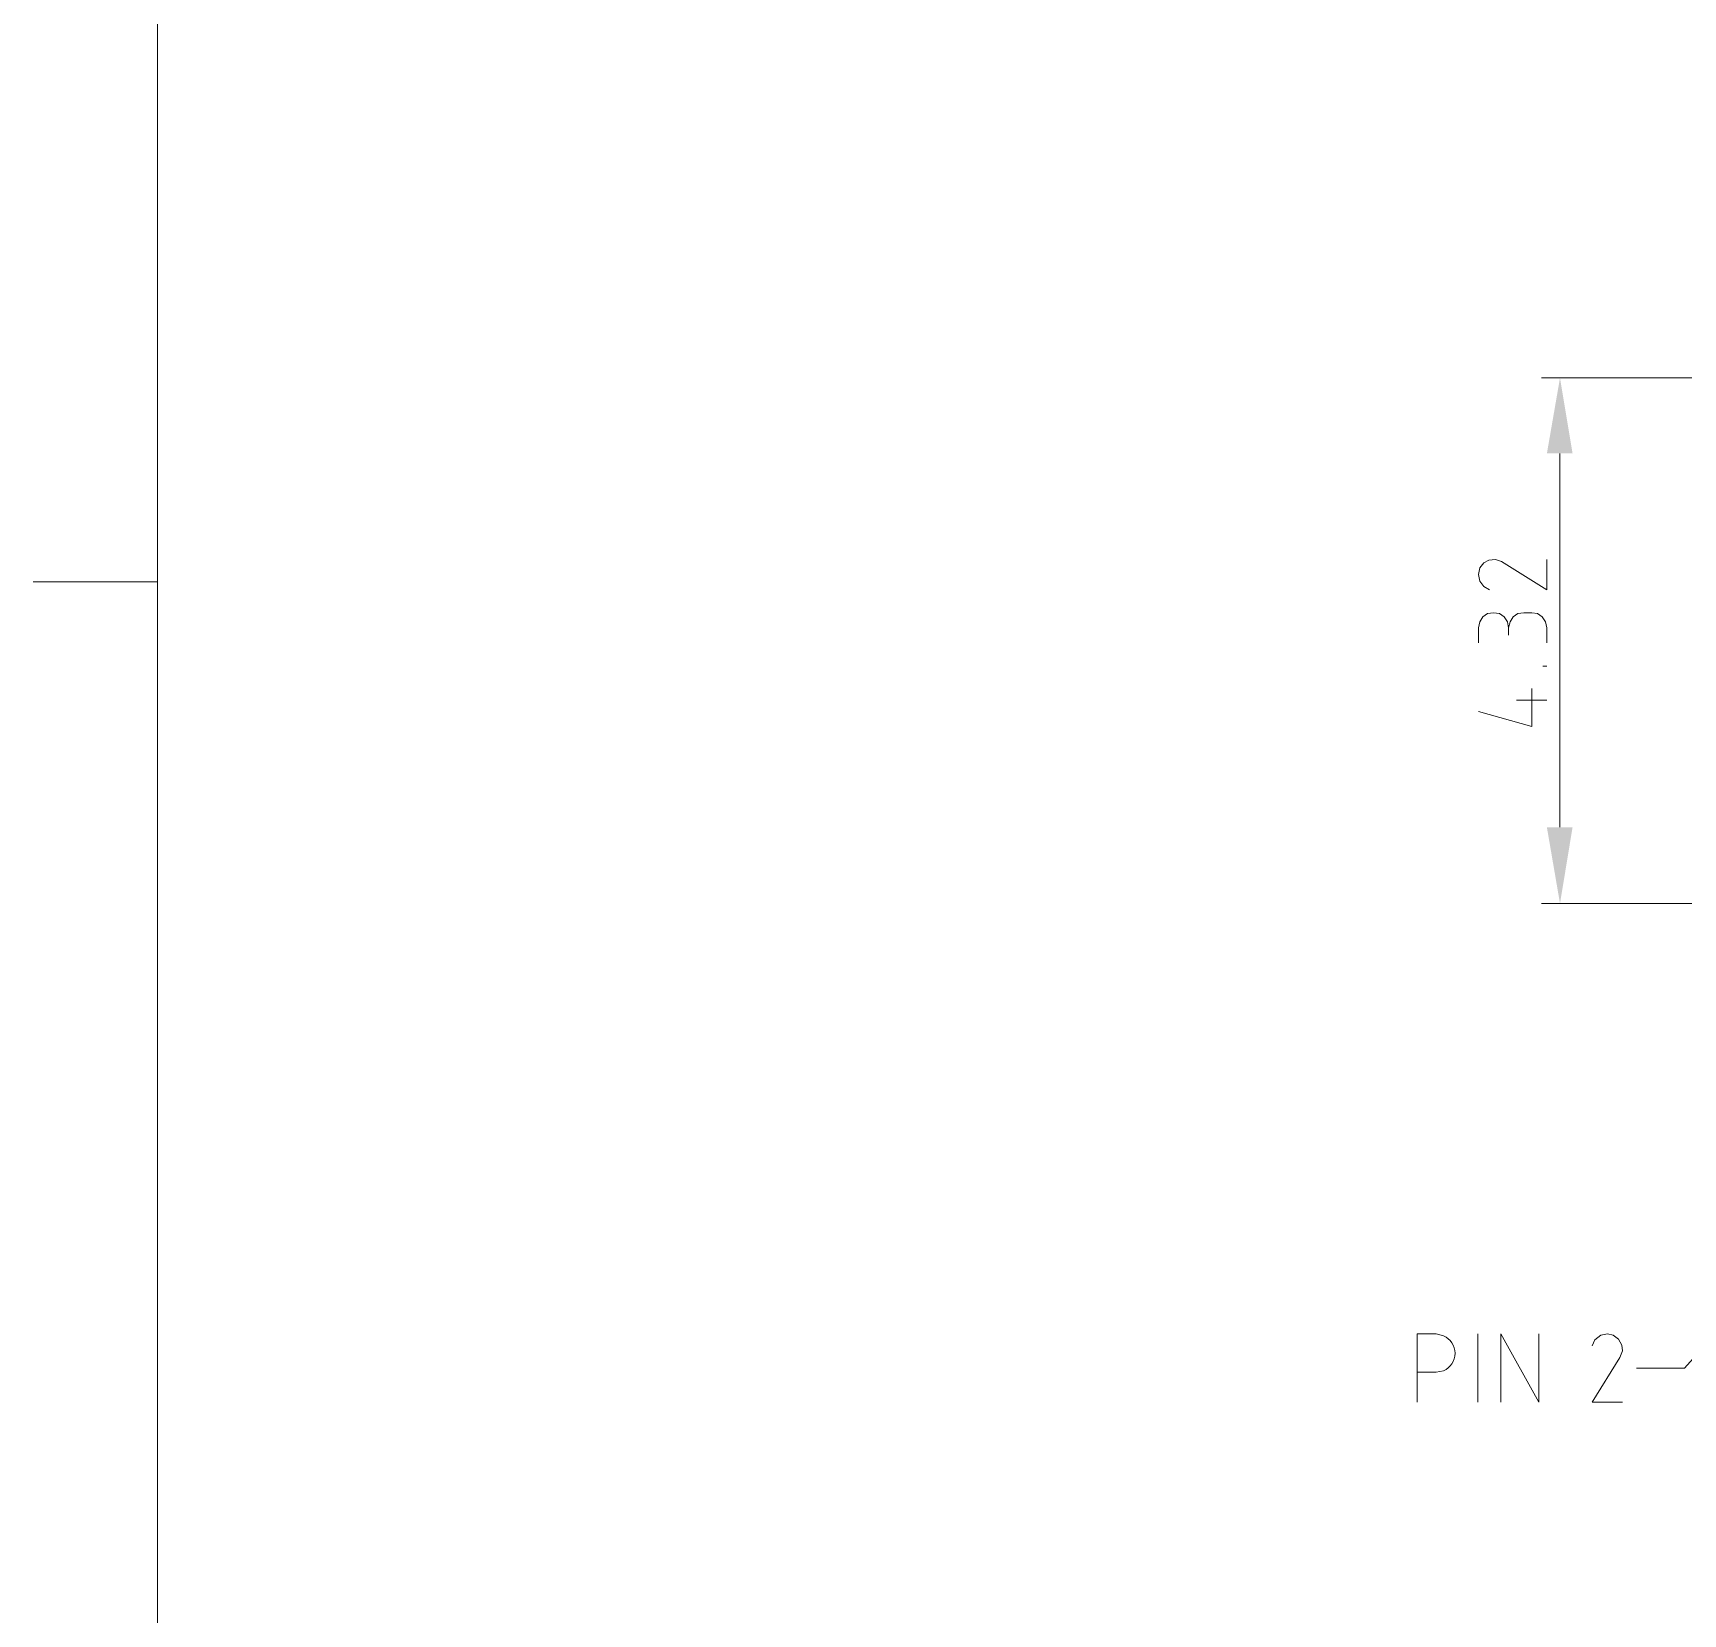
# Model space of a CAD drawing. Header units: inches. Extents: x 0 to 16.2, y 0 to 11.4.
# Drawn here: x 0.092 to 2.182, y 7.169 to 9.172 of the extents above; entities that cross this region are included whole.
import ezdxf

# ---------------------------------------------------------------- set-up
doc = ezdxf.new("R2010")
doc.units = ezdxf.units.IN
doc.header["$MEASUREMENT"] = 0
doc.layers.add('Color-7-Line_Weight-20', color=7, linetype='Continuous', lineweight=20)
doc.layers.add('P2C-Hatch', color=7, linetype='Continuous')

msp = doc.modelspace()

# ---------------------------------------------------------------- hatches: boundary and pattern name
at = {"layer": 'P2C-Hatch', "transparency": 33554636}
for points in [[(2.0092, 8.6392), (2.0417, 8.6392), (2.0258, 8.735)], [(2.0092, 8.1658), (2.0417, 8.1658), (2.0258, 8.0692)]]:
    msp.add_hatch(color=256, dxfattribs=at).paths.add_polyline_path(points)

# ---------------------------------------------------------------- linework, layer by layer
at = {"layer": 'Color-7-Line_Weight-20', "linetype": 'Continuous'}
for p, q in [((2.415, 8.735), (2.0025, 8.735)), ((2.0258, 8.1658), (2.0258, 8.6392)), ((0.25, 8.4767), (0.0925, 8.4767)), ((2.0092, 8.37), (2.0042, 8.37)), ((1.9708, 8.3267), (2.0092, 8.3267)), ((2.4342, 8.0692), (2.0025, 8.0692)), ((1.9217, 7.4375), (1.9217, 7.5242))]:
    msp.add_line(p, q, dxfattribs=at)
msp.add_lwpolyline([(15.8942, 0.2692), (15.8942, 11.1742), (0.25, 11.1742), (0.25, 0.2692)], close=True, dxfattribs=at)
for points in [[(2.0092, 8.505), (2.0092, 8.4667), (1.9517, 8.5025), (1.9442, 8.505), (1.9358, 8.5042), (1.9292, 8.5008), (1.9242, 8.4942), (1.9225, 8.4858), (1.9242, 8.4775), (1.9292, 8.4708), (1.9367, 8.4667)], [(1.9608, 8.4092), (1.9608, 8.4183), (1.9592, 8.4258), (1.955, 8.4325), (1.9492, 8.4367), (1.9417, 8.4375), (1.9342, 8.4367), (1.9283, 8.4325), (1.9242, 8.4258), (1.9225, 8.4183), (1.9225, 8.3992)], [(2.0092, 8.3992), (2.0092, 8.4183), (2.0075, 8.4258), (2.0033, 8.4325), (1.9975, 8.4367), (1.99, 8.4375), (1.98, 8.4375), (1.9725, 8.4367), (1.9667, 8.4325), (1.9625, 8.4258), (1.9608, 8.4183)], [(1.9225, 8.3125), (1.99, 8.2933), (1.99, 8.3417)], [(2.1225, 7.4808), (2.1833, 7.4808), (2.5775, 7.9208)], [(1.845, 7.4375), (1.845, 7.5242), (1.8692, 7.5242), (1.8783, 7.5217)], [(1.9508, 7.4375), (1.9508, 7.5242), (1.9992, 7.4375), (1.9992, 7.5242)], [(2.105, 7.4375), (2.0667, 7.4375), (2.1017, 7.4942), (2.105, 7.5025), (2.1042, 7.51), (2.1, 7.5175), (2.0933, 7.5225), (2.0858, 7.5242), (2.0775, 7.5225), (2.07, 7.5167), (2.0667, 7.5092)], [(1.845, 7.4758), (1.8692, 7.4758), (1.8783, 7.4775)]]:
    msp.add_lwpolyline(points, dxfattribs=at)
msp.add_arc((1.869, 7.4996), 0.024, 292.8526, 67.1474, dxfattribs=at)

doc.saveas('drawing.dxf')
